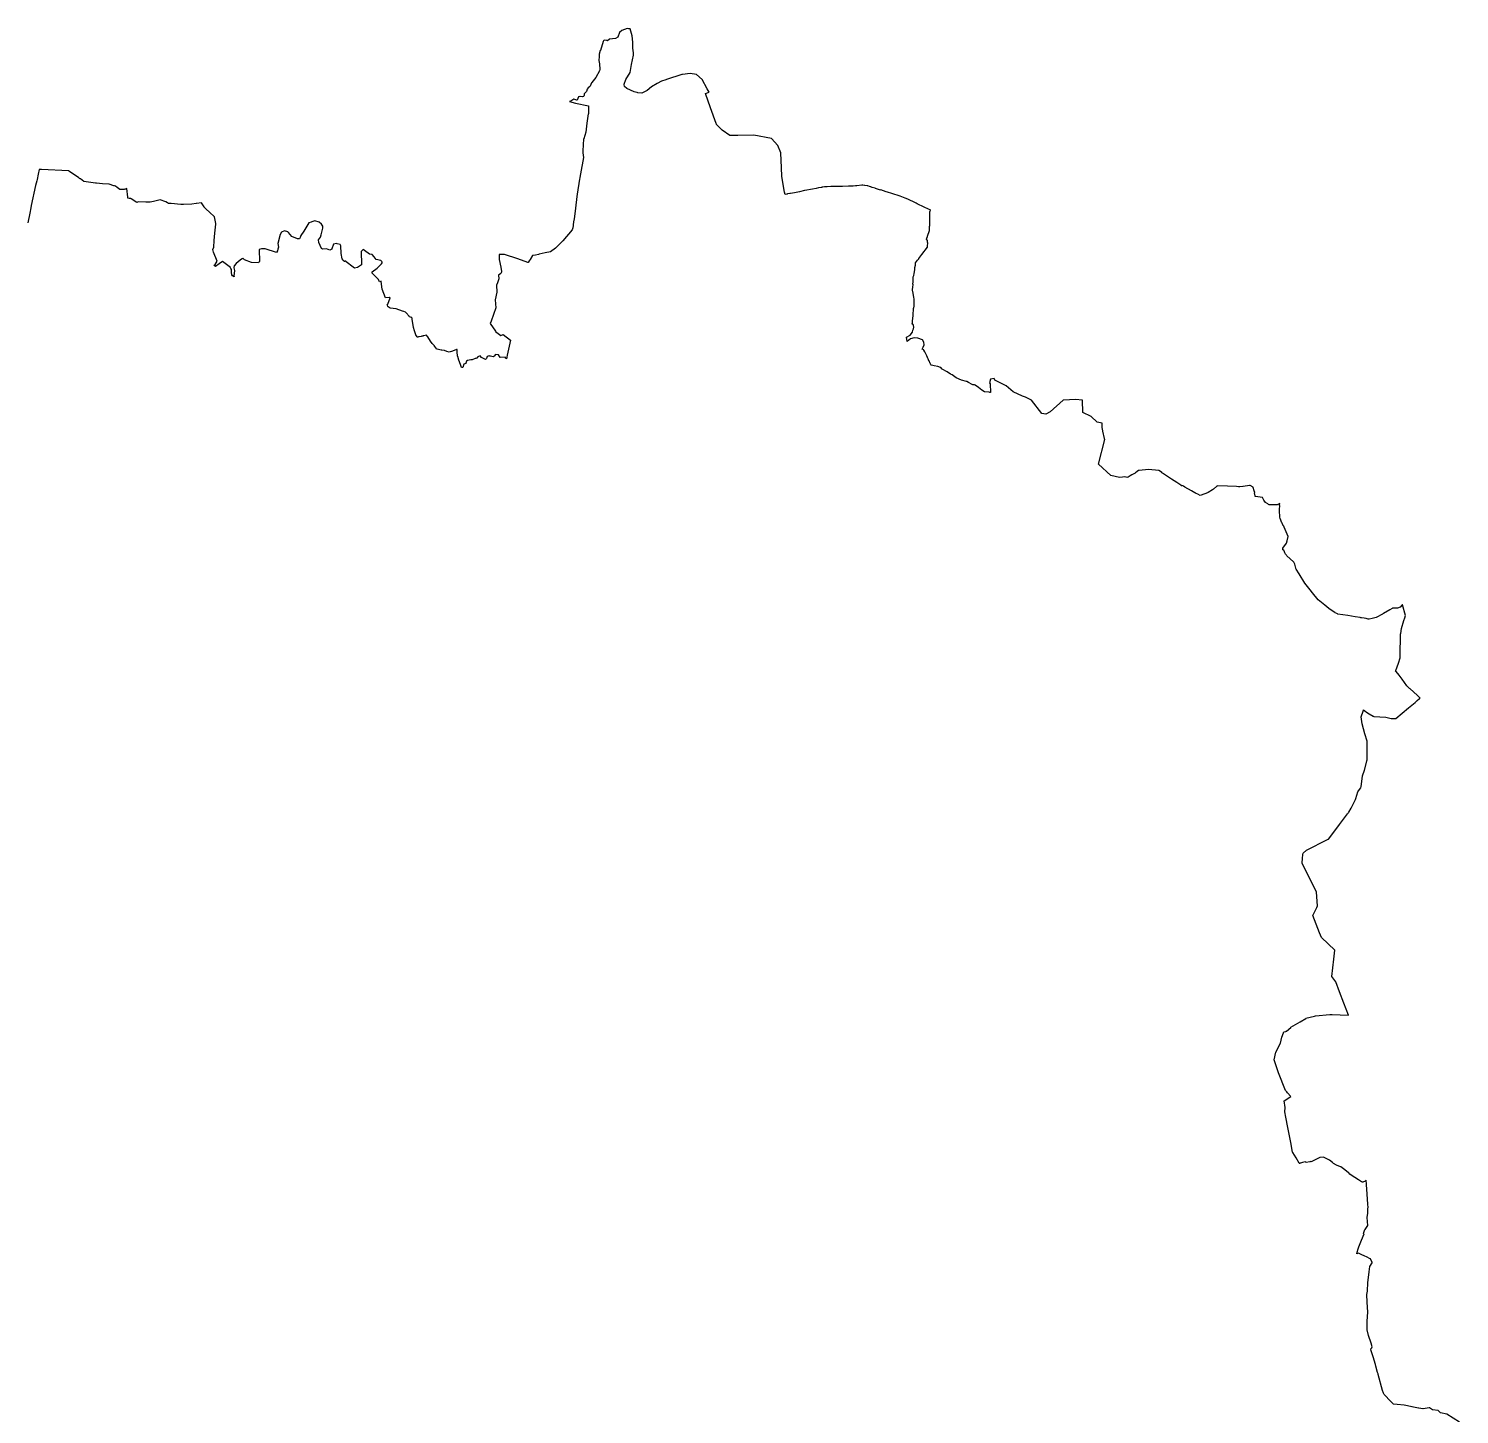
# Model space of a CAD drawing. Header units: metres. Extents: x 253044 to 343232, y 2133901 to 2238178.
# Drawn here: x 296340 to 339636, y 2186039 to 2227986 of the extents above; entities that cross this region are included whole.
import ezdxf

# ---------------------------------------------------------------- set-up
doc = ezdxf.new("R2010")
doc.units = ezdxf.units.M
doc.layers.add('DISTRICT BOUNDRY', color=86, linetype='Continuous')

msp = doc.modelspace()

# ---------------------------------------------------------------- linework, layer by layer
at = {"layer": 'DISTRICT BOUNDRY'}
msp.add_polyline3d([(339636, 2185803, 0), (339261, 2186046, 0), (339064, 2186090, 0), (338997, 2186161, 0), (338819, 2186181, 0), (338731, 2186238, 0), (338726, 2186237, 0), (338596, 2186214, 0), (338537, 2186204, 0), (338533, 2186205, 0), (338408, 2186227, 0), (338396, 2186229, 0), (338247, 2186256, 0), (338204, 2186267, 0), (338201, 2186267, 0), (338066, 2186300, 0), (337967, 2186321, 0), (337966, 2186321, 0), (337751, 2186341, 0), (337643, 2186351, 0), (337641, 2186351, 0), (337531, 2186455, 0), (337498, 2186492, 0), (337421, 2186576, 0), (337361, 2186642, 0), (337348, 2186661, 0), (337337, 2186678, 0), (337337, 2186680, 0), (337309, 2186763, 0), (337180, 2187248, 0), (337174, 2187267, 0), (337163, 2187307, 0), (337109, 2187494, 0), (337093, 2187550, 0), (337056, 2187682, 0), (337037, 2187749, 0), (336959, 2187989, 0), (336954, 2188005, 0), (336950, 2188017, 0), (336954, 2188021, 0), (336985, 2188057, 0), (336999, 2188080, 0), (336962, 2188193, 0), (336889, 2188431, 0), (336842, 2188601, 0), (336849, 2188860, 0), (336870, 2189135, 0), (336857, 2189289, 0), (336850, 2189439, 0), (336839, 2189666, 0), (336854, 2189765, 0), (336869, 2190029, 0), (336883, 2190179, 0), (336903, 2190354, 0), (336929, 2190513, 0), (336999, 2190630, 0), (336999, 2190631, 0), (336999, 2190631, 0), (336997, 2190637, 0), (336947, 2190748, 0), (336919, 2190761, 0), (336841, 2190797, 0), (336755, 2190837, 0), (336687, 2190869, 0), (336582, 2190918, 0), (336528, 2190904, 0), (336543, 2190949, 0), (336578, 2191050, 0), (336598, 2191110, 0), (336677, 2191316, 0), (336753, 2191508, 0), (336735, 2191513, 0), (336766, 2191610, 0), (336767, 2191619, 0), (336771, 2191620, 0), (336777, 2191628, 0), (336778, 2191630, 0), (336785, 2191635, 0), (336821, 2191694, 0), (336862, 2191759, 0), (336842, 2191997, 0), (336866, 2192130, 0), (336862, 2192209, 0), (336867, 2192258, 0), (336874, 2192316, 0), (336868, 2192395, 0), (336870, 2192404, 0), (336846, 2192707, 0), (336821, 2192996, 0), (336821, 2193004, 0), (336819, 2193128, 0), (336816, 2193126, 0), (336787, 2193101, 0), (336714, 2193073, 0), (336700, 2193071, 0), (336676, 2193078, 0), (336580, 2193140, 0), (336366, 2193279, 0), (336321, 2193308, 0), (336289, 2193347, 0), (336282, 2193349, 0), (336174, 2193437, 0), (336089, 2193507, 0), (336045, 2193528, 0), (335984, 2193557, 0), (335921, 2193587, 0), (335829, 2193631, 0), (335793, 2193662, 0), (335708, 2193735, 0), (335523, 2193823, 0), (335412, 2193812, 0), (335149, 2193686, 0), (335149, 2193686, 0), (335145, 2193691, 0), (335112, 2193684, 0), (334997, 2193660, 0), (334989, 2193669, 0), (334973, 2193685, 0), (334885, 2193659, 0), (334830, 2193642, 0), (334812, 2193645, 0), (334805, 2193637, 0), (334797, 2193637, 0), (334792, 2193643, 0), (334692, 2193804, 0), (334595, 2193970, 0), (334590, 2193975, 0), (334531, 2194270, 0), (334450, 2194675, 0), (334372, 2195084, 0), (334361, 2195152, 0), (334358, 2195195, 0), (334365, 2195324, 0), (334369, 2195331, 0), (334330, 2195530, 0), (334503, 2195641, 0), (334535, 2195661, 0), (334536, 2195662, 0), (334539, 2195664, 0), (334439, 2195777, 0), (334416, 2195803, 0), (334373, 2195841, 0), (334164, 2196381, 0), (334027, 2196767, 0), (334077, 2197000, 0), (334227, 2197279, 0), (334266, 2197459, 0), (334312, 2197588, 0), (334321, 2197617, 0), (334378, 2197630, 0), (334382, 2197631, 0), (334395, 2197635, 0), (334395, 2197635, 0), (334402, 2197637, 0), (334531, 2197753, 0), (334539, 2197758, 0), (334822, 2197926, 0), (334988, 2198021, 0), (334995, 2198025, 0), (334992, 2198029, 0), (335254, 2198095, 0), (335286, 2198102, 0), (335719, 2198147, 0), (335789, 2198141, 0), (336273, 2198123, 0), (336277, 2198123, 0), (336276, 2198127, 0), (336140, 2198484, 0), (336007, 2198828, 0), (335895, 2199136, 0), (335772, 2199297, 0), (335838, 2199815, 0), (335871, 2200093, 0), (335460, 2200474, 0), (335403, 2200611, 0), (335203, 2201138, 0), (335319, 2201379, 0), (335345, 2201433, 0), (335313, 2201844, 0), (334891, 2202703, 0), (334880, 2202715, 0), (334883, 2202763, 0), (334888, 2202835, 0), (334893, 2202893, 0), (334897, 2202954, 0), (334902, 2203005, 0), (334904, 2203032, 0), (335012, 2203114, 0), (335645, 2203439, 0), (335674, 2203454, 0), (335897, 2203747, 0), (336008, 2203892, 0), (336248, 2204213, 0), (336267, 2204238, 0), (336278, 2204253, 0), (336286, 2204266, 0), (336363, 2204386, 0), (336490, 2204653, 0), (336499, 2204681, 0), (336560, 2204888, 0), (336643, 2204994, 0), (336655, 2205008, 0), (336659, 2205041, 0), (336702, 2205360, 0), (336703, 2205369, 0), (336760, 2205536, 0), (336764, 2205548, 0), (336771, 2205568, 0), (336771, 2205569, 0), (336839, 2205817, 0), (336848, 2205849, 0), (336848, 2205863, 0), (336848, 2205881, 0), (336849, 2206315, 0), (336849, 2206383, 0), (336849, 2206400, 0), (336849, 2206407, 0), (336849, 2206409, 0), (336846, 2206417, 0), (336774, 2206639, 0), (336694, 2206938, 0), (336661, 2207151, 0), (336721, 2207324, 0), (336734, 2207364, 0), (336771, 2207340, 0), (336830, 2207290, 0), (336909, 2207243, 0), (337027, 2207175, 0), (337033, 2207171, 0), (337049, 2207166, 0), (337409, 2207139, 0), (337447, 2207130, 0), (337576, 2207099, 0), (337689, 2207107, 0), (337717, 2207106, 0), (337717, 2207106, 0), (338092, 2207425, 0), (338293, 2207592, 0), (338357, 2207649, 0), (338429, 2207712, 0), (338429, 2207713, 0), (338445, 2207727, 0), (338432, 2207741, 0), (338354, 2207811, 0), (338143, 2208003, 0), (338131, 2208013, 0), (338120, 2208025, 0), (338050, 2208094, 0), (337909, 2208298, 0), (337815, 2208412, 0), (337721, 2208522, 0), (337707, 2208539, 0), (337714, 2208559, 0), (337790, 2208783, 0), (337844, 2208935, 0), (337847, 2209150, 0), (337847, 2209168, 0), (337847, 2209181, 0), (337853, 2209470, 0), (337858, 2209628, 0), (337858, 2209640, 0), (337859, 2209662, 0), (337861, 2209676, 0), (337886, 2209826, 0), (337957, 2210067, 0), (337984, 2210154, 0), (338004, 2210220, 0), (337912, 2210547, 0), (337909, 2210544, 0), (337845, 2210474, 0), (337844, 2210474, 0), (337768, 2210446, 0), (337615, 2210443, 0), (337609, 2210439, 0), (337599, 2210433, 0), (337531, 2210393, 0), (337335, 2210279, 0), (337321, 2210271, 0), (337307, 2210264, 0), (337115, 2210160, 0), (336995, 2210133, 0), (336902, 2210113, 0), (336884, 2210109, 0), (336876, 2210114, 0), (336816, 2210128, 0), (336806, 2210130, 0), (336759, 2210141, 0), (336669, 2210152, 0), (336654, 2210155, 0), (336638, 2210157, 0), (336480, 2210181, 0), (336262, 2210217, 0), (335962, 2210266, 0), (335944, 2210268, 0), (335925, 2210279, 0), (335879, 2210304, 0), (335879, 2210304, 0), (335862, 2210314, 0), (335698, 2210424, 0), (335682, 2210436, 0), (335564, 2210532, 0), (335462, 2210617, 0), (335367, 2210696, 0), (335194, 2210904, 0), (335118, 2210995, 0), (334955, 2211198, 0), (334790, 2211486, 0), (334698, 2211627, 0), (334689, 2211640, 0), (334686, 2211657, 0), (334652, 2211774, 0), (334623, 2211832, 0), (334621, 2211845, 0), (334415, 2212028, 0), (334401, 2212044, 0), (334371, 2212079, 0), (334371, 2212079, 0), (334357, 2212115, 0), (334357, 2212115, 0), (334333, 2212180, 0), (334327, 2212197, 0), (334319, 2212199, 0), (334318, 2212199, 0), (334293, 2212205, 0), (334293, 2212258, 0), (334403, 2212407, 0), (334421, 2212482, 0), (334450, 2212609, 0), (334334, 2212891, 0), (334321, 2212922, 0), (334321, 2212922, 0), (334293, 2212957, 0), (334291, 2212961, 0), (334270, 2213014, 0), (334263, 2213030, 0), (334211, 2213155, 0), (334206, 2213202, 0), (334204, 2213220, 0), (334200, 2213248, 0), (334199, 2213260, 0), (334198, 2213267, 0), (334192, 2213325, 0), (334190, 2213372, 0), (334189, 2213420, 0), (334191, 2213435, 0), (334195, 2213473, 0), (334201, 2213506, 0), (334199, 2213535, 0), (334197, 2213558, 0), (334201, 2213613, 0), (334200, 2213613, 0), (334123, 2213573, 0), (334012, 2213574, 0), (333876, 2213574, 0), (333863, 2213582, 0), (333838, 2213598, 0), (333768, 2213644, 0), (333720, 2213714, 0), (333677, 2213790, 0), (333676, 2213791, 0), (333466, 2213827, 0), (333450, 2213829, 0), (333449, 2213830, 0), (333453, 2213843, 0), (333438, 2213935, 0), (333438, 2213935, 0), (333442, 2213945, 0), (333430, 2213990, 0), (333400, 2214100, 0), (333398, 2214101, 0), (333302, 2214158, 0), (333288, 2214156, 0), (333286, 2214156, 0), (333090, 2214124, 0), (333086, 2214124, 0), (332988, 2214120, 0), (332956, 2214119, 0), (332889, 2214123, 0), (332617, 2214140, 0), (332314, 2214146, 0), (332307, 2214140, 0), (332304, 2214138, 0), (332301, 2214135, 0), (332191, 2214045, 0), (332161, 2214025, 0), (332038, 2213944, 0), (332014, 2213934, 0), (331821, 2213861, 0), (331792, 2213850, 0), (331718, 2213894, 0), (331675, 2213914, 0), (331656, 2213924, 0), (331654, 2213921, 0), (331631, 2213935, 0), (331531, 2213993, 0), (331332, 2214110, 0), (331287, 2214136, 0), (331266, 2214148, 0), (331236, 2214154, 0), (331233, 2214148, 0), (331230, 2214150, 0), (331217, 2214158, 0), (331209, 2214162, 0), (331145, 2214202, 0), (331081, 2214242, 0), (330923, 2214349, 0), (330657, 2214529, 0), (330635, 2214544, 0), (330635, 2214545, 0), (330588, 2214576, 0), (330540, 2214609, 0), (330537, 2214610, 0), (330224, 2214639, 0), (329943, 2214614, 0), (329927, 2214605, 0), (329888, 2214583, 0), (329836, 2214538, 0), (329827, 2214533, 0), (329727, 2214475, 0), (329677, 2214446, 0), (329648, 2214426, 0), (329612, 2214413, 0), (329605, 2214410, 0), (329574, 2214400, 0), (329554, 2214406, 0), (329512, 2214419, 0), (329509, 2214419, 0), (329446, 2214410, 0), (329351, 2214393, 0), (329084, 2214454, 0), (328716, 2214804, 0), (328902, 2215546, 0), (328903, 2215548, 0), (328900, 2215563, 0), (328896, 2215578, 0), (328847, 2215804, 0), (328845, 2215812, 0), (328824, 2215907, 0), (328824, 2215917, 0), (328826, 2216015, 0), (328828, 2216045, 0), (328826, 2216046, 0), (328677, 2216075, 0), (328498, 2216247, 0), (328243, 2216363, 0), (328227, 2216742, 0), (328223, 2216742, 0), (328030, 2216756, 0), (327643, 2216738, 0), (327250, 2216382, 0), (327118, 2216319, 0), (327002, 2216333, 0), (326690, 2216739, 0), (326503, 2216828, 0), (326411, 2216858, 0), (326130, 2216992, 0), (325918, 2217176, 0), (325576, 2217340, 0), (325559, 2217399, 0), (325446, 2217378, 0), (325415, 2217262, 0), (325441, 2217235, 0), (325450, 2216972, 0), (325424, 2216973, 0), (325424, 2216973, 0), (325404, 2216976, 0), (325261, 2216993, 0), (325188, 2217046, 0), (325082, 2217122, 0), (324982, 2217194, 0), (324981, 2217195, 0), (324980, 2217195, 0), (324958, 2217199, 0), (324914, 2217205, 0), (324890, 2217218, 0), (324783, 2217275, 0), (324735, 2217301, 0), (324721, 2217308, 0), (324565, 2217345, 0), (324411, 2217417, 0), (324284, 2217501, 0), (324240, 2217527, 0), (324131, 2217592, 0), (323986, 2217680, 0), (323986, 2217680, 0), (323977, 2217691, 0), (323957, 2217715, 0), (323945, 2217729, 0), (323933, 2217732, 0), (323850, 2217753, 0), (323747, 2217777, 0), (323743, 2217778, 0), (323707, 2217787, 0), (323647, 2217803, 0), (323642, 2217804, 0), (323628, 2217838, 0), (323620, 2217849, 0), (323587, 2217927, 0), (323584, 2217934, 0), (323561, 2217989, 0), (323554, 2218005, 0), (323542, 2218030, 0), (323518, 2218081, 0), (323457, 2218205, 0), (323432, 2218256, 0), (323428, 2218264, 0), (323427, 2218264, 0), (323377, 2218278, 0), (323413, 2218341, 0), (323438, 2218415, 0), (323430, 2218495, 0), (323387, 2218570, 0), (323253, 2218620, 0), (323138, 2218630, 0), (323023, 2218593, 0), (322921, 2218518, 0), (322901, 2218645, 0), (322902, 2218647, 0), (323017, 2218709, 0), (323083, 2218798, 0), (323100, 2218862, 0), (323113, 2218900, 0), (323131, 2218952, 0), (323115, 2219003, 0), (323108, 2219027, 0), (323083, 2219039, 0), (323081, 2219042, 0), (323079, 2219044, 0), (323077, 2219046, 0), (323084, 2219079, 0), (323084, 2219081, 0), (323085, 2219084, 0), (323086, 2219087, 0), (323090, 2219129, 0), (323110, 2219300, 0), (323122, 2219520, 0), (323123, 2219520, 0), (323123, 2219524, 0), (323136, 2219597, 0), (323135, 2219721, 0), (323134, 2219806, 0), (323126, 2219849, 0), (323105, 2219973, 0), (323090, 2220066, 0), (323085, 2220092, 0), (323095, 2220164, 0), (323105, 2220236, 0), (323098, 2220255, 0), (323102, 2220317, 0), (323104, 2220353, 0), (323103, 2220444, 0), (323108, 2220467, 0), (323124, 2220514, 0), (323140, 2220571, 0), (323161, 2220683, 0), (323160, 2220742, 0), (323158, 2220756, 0), (323182, 2220830, 0), (323182, 2220892, 0), (323241, 2220973, 0), (323242, 2220975, 0), (323275, 2221021, 0), (323276, 2221022, 0), (323367, 2221149, 0), (323539, 2221371, 0), (323542, 2221399, 0), (323553, 2221498, 0), (323543, 2221512, 0), (323538, 2221568, 0), (323513, 2221616, 0), (323519, 2221638, 0), (323540, 2221696, 0), (323544, 2221705, 0), (323606, 2221874, 0), (323602, 2221998, 0), (323600, 2221999, 0), (323613, 2222027, 0), (323612, 2222072, 0), (323611, 2222435, 0), (323634, 2222493, 0), (323620, 2222498, 0), (323576, 2222516, 0), (323435, 2222585, 0), (323227, 2222685, 0), (323196, 2222700, 0), (323173, 2222711, 0), (322945, 2222820, 0), (322948, 2222824, 0), (322868, 2222854, 0), (322715, 2222910, 0), (322463, 2222992, 0), (322333, 2223034, 0), (322294, 2223047, 0), (322131, 2223102, 0), (322131, 2223096, 0), (322085, 2223110, 0), (321968, 2223149, 0), (321961, 2223152, 0), (321956, 2223155, 0), (321866, 2223176, 0), (321821, 2223193, 0), (321814, 2223196, 0), (321781, 2223209, 0), (321731, 2223229, 0), (321719, 2223230, 0), (321715, 2223230, 0), (321644, 2223236, 0), (321633, 2223240, 0), (321579, 2223246, 0), (321558, 2223246, 0), (321404, 2223228, 0), (321381, 2223225, 0), (321359, 2223222, 0), (321287, 2223220, 0), (321148, 2223216, 0), (320972, 2223211, 0), (320865, 2223208, 0), (320855, 2223208, 0), (320618, 2223202, 0), (320504, 2223198, 0), (320454, 2223197, 0), (320446, 2223200, 0), (320423, 2223195, 0), (320355, 2223183, 0), (320339, 2223180, 0), (320320, 2223177, 0), (320245, 2223163, 0), (320171, 2223150, 0), (320056, 2223130, 0), (319828, 2223089, 0), (319822, 2223087, 0), (319665, 2223044, 0), (319616, 2223030, 0), (319512, 2223014, 0), (319394, 2222996, 0), (319374, 2222993, 0), (319317, 2222983, 0), (319305, 2222981, 0), (319295, 2222979, 0), (319285, 2222977, 0), (319237, 2222968, 0), (319217, 2223032, 0), (319130, 2223506, 0), (319120, 2223780, 0), (319105, 2224212, 0), (319098, 2224230, 0), (319012, 2224452, 0), (318825, 2224659, 0), (318286, 2224760, 0), (317803, 2224753, 0), (317561, 2224753, 0), (317327, 2224909, 0), (317155, 2225080, 0), (317151, 2225091, 0), (317143, 2225113, 0), (316970, 2225585, 0), (316823, 2226019, 0), (316934, 2226066, 0), (316878, 2226165, 0), (316724, 2226448, 0), (316552, 2226595, 0), (316359, 2226628, 0), (316129, 2226600, 0), (316104, 2226597, 0), (315644, 2226444, 0), (315627, 2226439, 0), (315491, 2226394, 0), (315363, 2226321, 0), (315189, 2226223, 0), (315062, 2226115, 0), (314896, 2226036, 0), (314773, 2226045, 0), (314755, 2226050, 0), (314703, 2226064, 0), (314661, 2226075, 0), (314444, 2226171, 0), (314371, 2226235, 0), (314365, 2226292, 0), (314364, 2226300, 0), (314413, 2226445, 0), (314541, 2226653, 0), (314583, 2226899, 0), (314640, 2227179, 0), (314646, 2227251, 0), (314625, 2227393, 0), (314624, 2227580, 0), (314601, 2227766, 0), (314539, 2227979, 0), (314497, 2227982, 0), (314456, 2227986, 0), (314290, 2227930, 0), (314219, 2227869, 0), (314172, 2227724, 0), (314099, 2227686, 0), (313920, 2227667, 0), (313861, 2227613, 0), (313833, 2227630, 0), (313755, 2227631, 0), (313740, 2227616, 0), (313724, 2227600, 0), (313643, 2227326, 0), (313636, 2227319, 0), (313609, 2227209, 0), (313604, 2227109, 0), (313601, 2227097, 0), (313597, 2227058, 0), (313600, 2227037, 0), (313596, 2227019, 0), (313612, 2226924, 0), (313625, 2226750, 0), (313619, 2226712, 0), (313500, 2226509, 0), (313426, 2226400, 0), (313380, 2226352, 0), (313372, 2226340, 0), (313336, 2226243, 0), (313313, 2226220, 0), (313277, 2226197, 0), (313242, 2226153, 0), (313218, 2226081, 0), (313201, 2226057, 0), (313155, 2226014, 0), (313154, 2226001, 0), (313147, 2225989, 0), (313147, 2225958, 0), (313145, 2225946, 0), (313136, 2225935, 0), (313126, 2225928, 0), (313099, 2225923, 0), (313031, 2225927, 0), (313025, 2225929, 0), (312983, 2225918, 0), (312936, 2225820, 0), (312936, 2225820, 0), (312931, 2225821, 0), (312841, 2225847, 0), (312751, 2225790, 0), (312711, 2225775, 0), (312893, 2225726, 0), (313282, 2225650, 0), (313279, 2225492, 0), (313283, 2225417, 0), (313279, 2225410, 0), (313276, 2225403, 0), (313231, 2225125, 0), (313201, 2224852, 0), (313137, 2224653, 0), (313134, 2224649, 0), (313131, 2224646, 0), (313106, 2224286, 0), (313114, 2224228, 0), (313136, 2224086, 0), (313040, 2223585, 0), (312993, 2223311, 0), (312993, 2223301, 0), (312993, 2223291, 0), (312974, 2223179, 0), (312932, 2222902, 0), (312890, 2222546, 0), (312890, 2222542, 0), (312891, 2222538, 0), (312848, 2222224, 0), (312831, 2222135, 0), (312806, 2221948, 0), (312803, 2221930, 0), (312803, 2221929, 0), (312784, 2221892, 0), (312501, 2221563, 0), (312491, 2221552, 0), (312279, 2221340, 0), (312131, 2221231, 0), (311974, 2221195, 0), (311790, 2221156, 0), (311772, 2221152, 0), (311675, 2221132, 0), (311587, 2221113, 0), (311513, 2220996, 0), (311489, 2220958, 0), (311456, 2220906, 0), (311454, 2220903, 0), (311447, 2220906, 0), (311140, 2221016, 0), (310739, 2221147, 0), (310668, 2221150, 0), (310580, 2221152, 0), (310582, 2220999, 0), (310625, 2220769, 0), (310646, 2220632, 0), (310648, 2220624, 0), (310649, 2220615, 0), (310629, 2220572, 0), (310556, 2220525, 0), (310573, 2220413, 0), (310525, 2220289, 0), (310499, 2220222, 0), (310511, 2220010, 0), (310458, 2219777, 0), (310478, 2219530, 0), (310477, 2219530, 0), (310475, 2219529, 0), (310334, 2219132, 0), (310308, 2219059, 0), (310465, 2218824, 0), (310467, 2218820, 0), (310469, 2218815, 0), (310633, 2218696, 0), (310700, 2218724, 0), (310925, 2218558, 0), (310844, 2218193, 0), (310823, 2218098, 0), (310808, 2218041, 0), (310796, 2217994, 0), (310781, 2218015, 0), (310765, 2218036, 0), (310611, 2218033, 0), (310556, 2218106, 0), (310469, 2218124, 0), (310424, 2218068, 0), (310410, 2218059, 0), (310396, 2218051, 0), (310312, 2218066, 0), (310292, 2218073, 0), (310273, 2218079, 0), (310212, 2218059, 0), (310197, 2217997, 0), (310183, 2217985, 0), (310169, 2217972, 0), (310047, 2218031, 0), (310002, 2218078, 0), (309932, 2218053, 0), (309904, 2218012, 0), (309889, 2218008, 0), (309875, 2218004, 0), (309856, 2217996, 0), (309762, 2217956, 0), (309742, 2217956, 0), (309723, 2217956, 0), (309621, 2217941, 0), (309587, 2217920, 0), (309574, 2217856, 0), (309573, 2217856, 0), (309567, 2217853, 0), (309510, 2217829, 0), (309479, 2217731, 0), (309464, 2217723, 0), (309459, 2217723, 0), (309454, 2217724, 0), (309439, 2217725, 0), (309437, 2217731, 0), (309404, 2217822, 0), (309362, 2217950, 0), (309325, 2218062, 0), (309323, 2218068, 0), (309320, 2218075, 0), (309320, 2218076, 0), (309311, 2218195, 0), (309304, 2218271, 0), (309294, 2218272, 0), (309284, 2218273, 0), (309167, 2218226, 0), (309064, 2218189, 0), (308996, 2218213, 0), (308927, 2218240, 0), (308841, 2218253, 0), (308840, 2218253, 0), (308832, 2218254, 0), (308824, 2218255, 0), (308704, 2218282, 0), (308690, 2218286, 0), (308684, 2218287, 0), (308671, 2218311, 0), (308670, 2218311, 0), (308625, 2218369, 0), (308625, 2218370, 0), (308618, 2218380, 0), (308611, 2218390, 0), (308575, 2218437, 0), (308565, 2218448, 0), (308556, 2218459, 0), (308499, 2218527, 0), (308419, 2218653, 0), (308402, 2218679, 0), (308402, 2218680, 0), (308380, 2218704, 0), (308297, 2218687, 0), (308280, 2218683, 0), (308277, 2218683, 0), (308267, 2218681, 0), (308256, 2218679, 0), (308253, 2218678, 0), (308238, 2218676, 0), (308214, 2218670, 0), (308157, 2218657, 0), (308133, 2218651, 0), (308119, 2218647, 0), (308105, 2218648, 0), (308099, 2218655, 0), (308099, 2218655, 0), (308074, 2218684, 0), (308068, 2218691, 0), (308065, 2218701, 0), (308064, 2218704, 0), (308062, 2218711, 0), (308062, 2218714, 0), (308016, 2218836, 0), (307984, 2218940, 0), (307946, 2219193, 0), (307942, 2219219, 0), (307941, 2219227, 0), (307941, 2219230, 0), (307941, 2219238, 0), (307941, 2219238, 0), (307928, 2219243, 0), (307870, 2219265, 0), (307862, 2219268, 0), (307861, 2219270, 0), (307857, 2219274, 0), (307853, 2219279, 0), (307765, 2219381, 0), (307756, 2219392, 0), (307747, 2219401, 0), (307699, 2219418, 0), (307657, 2219433, 0), (307464, 2219502, 0), (307279, 2219523, 0), (307221, 2219565, 0), (307208, 2219573, 0), (307206, 2219575, 0), (307196, 2219610, 0), (307195, 2219614, 0), (307194, 2219617, 0), (307207, 2219648, 0), (307284, 2219834, 0), (307274, 2219842, 0), (307263, 2219849, 0), (307141, 2219836, 0), (307041, 2220100, 0), (307020, 2220252, 0), (307008, 2220341, 0), (306954, 2220319, 0), (306926, 2220395, 0), (306822, 2220497, 0), (306737, 2220581, 0), (306737, 2220604, 0), (306737, 2220627, 0), (306884, 2220733, 0), (307023, 2220863, 0), (307041, 2220897, 0), (307037, 2220914, 0), (307033, 2220932, 0), (306995, 2220962, 0), (306860, 2221001, 0), (306794, 2221081, 0), (306739, 2221149, 0), (306660, 2221156, 0), (306504, 2221270, 0), (306466, 2221297, 0), (306406, 2221241, 0), (306409, 2220844, 0), (306409, 2220838, 0), (306289, 2220753, 0), (306199, 2220730, 0), (305911, 2220958, 0), (305905, 2220939, 0), (305903, 2220932, 0), (305896, 2220937, 0), (305892, 2220940, 0), (305886, 2220944, 0), (305858, 2220978, 0), (305825, 2221020, 0), (305796, 2221181, 0), (305791, 2221413, 0), (305778, 2221431, 0), (305765, 2221449, 0), (305674, 2221475, 0), (305659, 2221480, 0), (305567, 2221459, 0), (305519, 2221324, 0), (305514, 2221309, 0), (305454, 2221284, 0), (305349, 2221315, 0), (305239, 2221306, 0), (305219, 2221316, 0), (305199, 2221325, 0), (305117, 2221508, 0), (305113, 2221595, 0), (305168, 2221669, 0), (305196, 2221739, 0), (305244, 2221947, 0), (305240, 2222008, 0), (305205, 2222067, 0), (305136, 2222127, 0), (305001, 2222164, 0), (304915, 2222138, 0), (304890, 2222131, 0), (304820, 2222110, 0), (304668, 2221853, 0), (304582, 2221726, 0), (304556, 2221667, 0), (304537, 2221623, 0), (304473, 2221621, 0), (304305, 2221691, 0), (304201, 2221812, 0), (304185, 2221831, 0), (304083, 2221861, 0), (303994, 2221822, 0), (303947, 2221750, 0), (303879, 2221485, 0), (303905, 2221368, 0), (303886, 2221310, 0), (303869, 2221259, 0), (303841, 2221212, 0), (303502, 2221316, 0), (303393, 2221323, 0), (303385, 2221324, 0), (303313, 2221295, 0), (303326, 2220938, 0), (303311, 2220919, 0), (303297, 2220900, 0), (303087, 2220908, 0), (302875, 2220988, 0), (302818, 2221032, 0), (302810, 2221025, 0), (302800, 2221018, 0), (302797, 2221015, 0), (302786, 2221008, 0), (302745, 2220972, 0), (302624, 2220879, 0), (302573, 2220811, 0), (302568, 2220814, 0), (302562, 2220817, 0), (302548, 2220747, 0), (302570, 2220668, 0), (302559, 2220569, 0), (302545, 2220505, 0), (302547, 2220502, 0), (302565, 2220474, 0), (302514, 2220499, 0), (302492, 2220531, 0), (302477, 2220602, 0), (302480, 2220648, 0), (302481, 2220661, 0), (302480, 2220694, 0), (302460, 2220720, 0), (302458, 2220724, 0), (302451, 2220741, 0), (302445, 2220758, 0), (302202, 2220935, 0), (302102, 2220861, 0), (301993, 2220781, 0), (301950, 2220812, 0), (301949, 2220812, 0), (301987, 2220843, 0), (302046, 2220947, 0), (301936, 2221223, 0), (301913, 2221298, 0), (301941, 2221374, 0), (301956, 2221573, 0), (301971, 2221789, 0), (302005, 2222069, 0), (302005, 2222076, 0), (302005, 2222083, 0), (301963, 2222293, 0), (301811, 2222431, 0), (301715, 2222525, 0), (301655, 2222585, 0), (301653, 2222587, 0), (301650, 2222589, 0), (301573, 2222707, 0), (301422, 2222693, 0), (301418, 2222694, 0), (301415, 2222694, 0), (301280, 2222675, 0), (301029, 2222662, 0), (300949, 2222657, 0), (300653, 2222687, 0), (300572, 2222696, 0), (300560, 2222698, 0), (300545, 2222708, 0), (300496, 2222740, 0), (300323, 2222803, 0), (300119, 2222753, 0), (300019, 2222728, 0), (299883, 2222736, 0), (299659, 2222746, 0), (299638, 2222734, 0), (299616, 2222722, 0), (299440, 2222837, 0), (299437, 2222839, 0), (299433, 2222841, 0), (299418, 2222843, 0), (299384, 2222848, 0), (299346, 2222853, 0), (299347, 2222886, 0), (299312, 2223144, 0), (299268, 2223126, 0), (299251, 2223123, 0), (299234, 2223120, 0), (299197, 2223113, 0), (299194, 2223117, 0), (299189, 2223123, 0), (299180, 2223116, 0), (299177, 2223114, 0), (299099, 2223114, 0), (299015, 2223177, 0), (298965, 2223215, 0), (298940, 2223222, 0), (298914, 2223229, 0), (298774, 2223273, 0), (298576, 2223285, 0), (298395, 2223308, 0), (298379, 2223310, 0), (298364, 2223312, 0), (298227, 2223332, 0), (298015, 2223362, 0), (297961, 2223399, 0), (297906, 2223436, 0), (297896, 2223443, 0), (297884, 2223451, 0), (297864, 2223465, 0), (297855, 2223470, 0), (297665, 2223600, 0), (297584, 2223655, 0), (297581, 2223657, 0), (297550, 2223678, 0), (296728, 2223716, 0), (296702, 2223717, 0), (296674, 2223719, 0), (296668, 2223719, 0), (296668, 2223719, 0), (296661, 2223719, 0), (296631, 2223582, 0), (296595, 2223420, 0), (296585, 2223377, 0), (296552, 2223239, 0), (296422, 2222628, 0), (296407, 2222557, 0), (296375, 2222404, 0), (296315, 2222109, 0)], dxfattribs=at)

doc.saveas('drawing.dxf')
